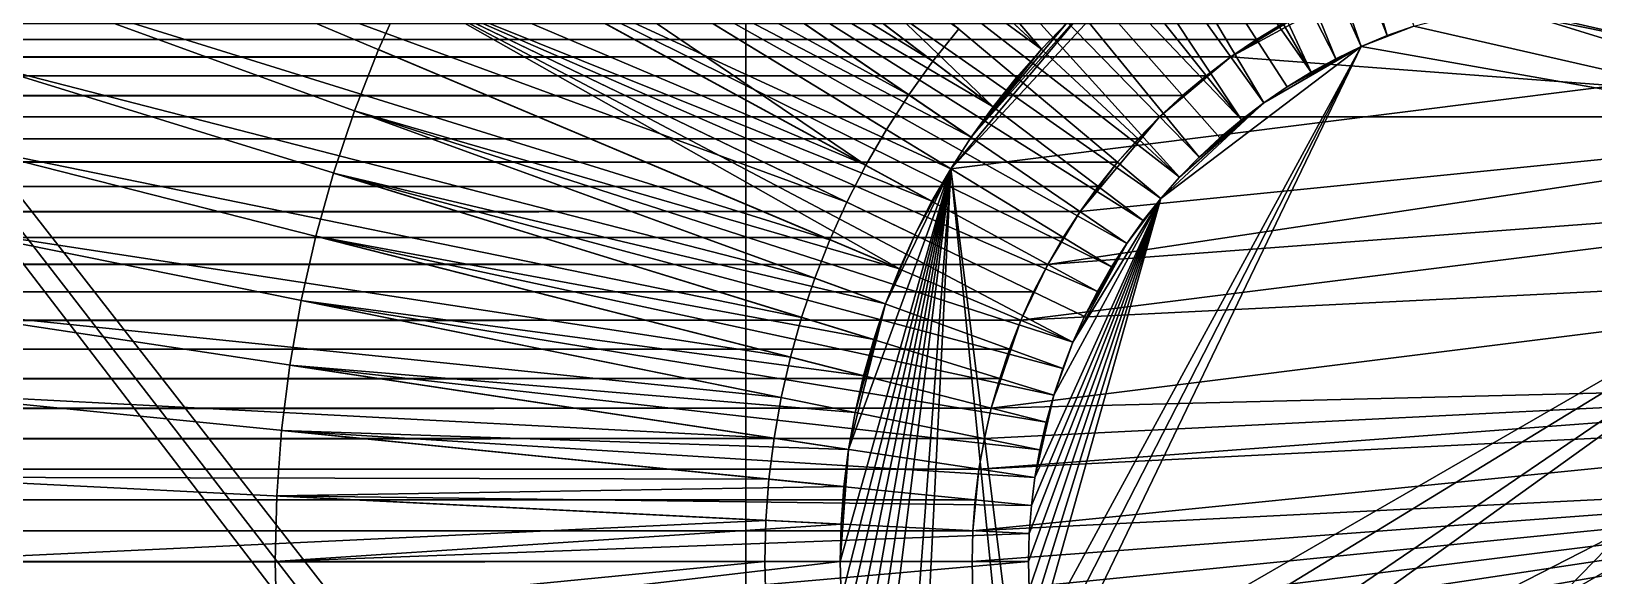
# Model space of a CAD drawing. Header units: millimetres. Extents: x 0 to 520, y -2 to 382.
# Drawn here: x 330.853 to 335, y 36.963 to 38.408 of the extents above; entities that cross this region are included whole.
import ezdxf

# ---------------------------------------------------------------- set-up
doc = ezdxf.new("R2010")
doc.units = ezdxf.units.MM

msp = doc.modelspace()

# ---------------------------------------------------------------- linework, layer by layer
at = {"layer": 'BRASS', "color": 52}
for points in [[(509.2, 369.2, 103), (10.8, 369.2, 103), (10.8, 10.8, 103)], [(509.2, 369.2, 103), (10.8, 10.8, 103), (509.2, 10.8, 103)], [(334.7135, 38.6249, 92), (336.1521, 38.1812, 92), (334.3972, 38.5359, 92)], [(334.7948, 38.6372, 92), (336.1521, 38.1812, 92), (334.7135, 38.6249, 92)], [(335.0411, 38.6495, 92), (336.1521, 38.1812, 92), (334.7948, 38.6372, 92)], [(334.2473, 38.4683, 92), (334.3972, 38.5359, 92), (334.0368, 38.3397, 92)], [(334.3972, 38.5359, 92), (336.1521, 38.1812, 92), (334.0368, 38.3397, 92)], [(334.175, 38.4289, 92), (334.2473, 38.4683, 92), (334.0368, 38.3397, 92)], [(185.825, 38.4289, 86), (334.175, 38.4289, 86), (185.8952, 38.386, 86)], [(185.8952, 38.386, 86), (334.175, 38.4289, 86), (334.1048, 38.386, 86)], [(334.1048, 38.386, 92), (334.175, 38.4289, 92), (334.0368, 38.3397, 92)], [(334.175, 38.4289, 86), (334.175, 38.4289, 92), (334.1048, 38.386, 86)], [(334.175, 38.4289, 92), (334.1048, 38.386, 92), (334.1048, 38.386, 86)], [(185.8952, 38.386, 86), (334.1048, 38.386, 86), (185.9632, 38.3397, 86)], [(185.9632, 38.3397, 86), (334.1048, 38.386, 86), (334.0368, 38.3397, 86)], [(334.1048, 38.386, 92), (334.0368, 38.3397, 92), (334.1048, 38.386, 86)], [(334.1048, 38.386, 86), (334.0368, 38.3397, 92), (334.0368, 38.3397, 86)], [(185.9632, 38.3397, 86), (334.0368, 38.3397, 86), (186.0288, 38.29, 86)], [(186.0288, 38.29, 86), (334.0368, 38.3397, 86), (333.9712, 38.29, 86)], [(333.9712, 38.29, 92), (334.0368, 38.3397, 92), (333.8479, 38.1812, 92)], [(334.0368, 38.3397, 92), (336.1521, 38.1812, 92), (333.8479, 38.1812, 92)], [(334.0368, 38.3397, 86), (334.0368, 38.3397, 92), (333.9712, 38.29, 86)], [(334.0368, 38.3397, 92), (333.9712, 38.29, 92), (333.9712, 38.29, 86)], [(186.0288, 38.29, 86), (333.9712, 38.29, 86), (186.0918, 38.2371, 86)], [(186.0918, 38.2371, 86), (333.9712, 38.29, 86), (333.9082, 38.2371, 86)], [(333.9082, 38.2371, 92), (333.9712, 38.29, 92), (333.8479, 38.1812, 92)], [(333.9712, 38.29, 86), (333.9712, 38.29, 92), (333.9082, 38.2371, 86)], [(333.9712, 38.29, 92), (333.9082, 38.2371, 92), (333.9082, 38.2371, 86)], [(186.0918, 38.2371, 86), (333.9082, 38.2371, 86), (186.1521, 38.1812, 86)], [(186.1521, 38.1812, 86), (333.9082, 38.2371, 86), (333.8479, 38.1812, 86)], [(333.9082, 38.2371, 86), (333.9082, 38.2371, 92), (333.8479, 38.1812, 86)], [(333.9082, 38.2371, 92), (333.8479, 38.1812, 92), (333.8479, 38.1812, 86)], [(186.1521, 38.1812, 86), (333.8479, 38.1812, 86), (186.2095, 38.1223, 86)], [(186.2095, 38.1223, 86), (333.8479, 38.1812, 86), (333.7905, 38.1223, 86)], [(333.6367, 37.9295, 92), (336.1521, 38.1812, 92), (333.5509, 37.7891, 92)], [(333.5509, 37.7891, 92), (336.1521, 38.1812, 92), (336.3153, 37.9963, 92)], [(333.736, 38.0606, 92), (333.8479, 38.1812, 92), (333.6367, 37.9295, 92)], [(333.8479, 38.1812, 92), (336.1521, 38.1812, 92), (333.6367, 37.9295, 92)], [(333.7905, 38.1223, 92), (333.8479, 38.1812, 92), (333.736, 38.0606, 92)], [(333.8479, 38.1812, 92), (333.7905, 38.1223, 92), (333.8479, 38.1812, 86)], [(333.8479, 38.1812, 86), (333.7905, 38.1223, 92), (333.7905, 38.1223, 86)], [(186.2095, 38.1223, 86), (333.736, 38.0606, 86), (186.264, 38.0606, 86)], [(186.2095, 38.1223, 86), (333.7905, 38.1223, 86), (333.736, 38.0606, 86)], [(333.7905, 38.1223, 92), (333.736, 38.0606, 92), (333.7905, 38.1223, 86)], [(333.7905, 38.1223, 86), (333.736, 38.0606, 92), (333.736, 38.0606, 86)], [(186.264, 38.0606, 86), (333.736, 38.0606, 86), (186.3153, 37.9963, 86)], [(186.3153, 37.9963, 86), (333.736, 38.0606, 86), (333.6847, 37.9963, 86)], [(333.6847, 37.9963, 92), (333.736, 38.0606, 92), (333.6367, 37.9295, 92)], [(333.736, 38.0606, 92), (333.6847, 37.9963, 92), (333.736, 38.0606, 86)], [(333.736, 38.0606, 86), (333.6847, 37.9963, 92), (333.6847, 37.9963, 86)], [(186.3153, 37.9963, 86), (333.6847, 37.9963, 86), (186.3633, 37.9295, 86)], [(186.3633, 37.9295, 86), (333.6847, 37.9963, 86), (333.6367, 37.9295, 86)], [(333.4796, 37.6409, 92), (336.3153, 37.9963, 92), (336.4491, 37.7891, 92)], [(333.5509, 37.7891, 92), (336.3153, 37.9963, 92), (333.4796, 37.6409, 92)], [(333.6847, 37.9963, 92), (333.6367, 37.9295, 92), (333.6847, 37.9963, 86)], [(333.6847, 37.9963, 86), (333.6367, 37.9295, 92), (333.6367, 37.9295, 86)], [(186.3633, 37.9295, 86), (333.6367, 37.9295, 86), (186.4079, 37.8604, 86)], [(186.4079, 37.8604, 86), (333.6367, 37.9295, 86), (333.5921, 37.8604, 86)], [(333.5921, 37.8604, 92), (333.6367, 37.9295, 92), (333.5509, 37.7891, 92)], [(333.6367, 37.9295, 92), (333.5921, 37.8604, 92), (333.6367, 37.9295, 86)], [(333.6367, 37.9295, 86), (333.5921, 37.8604, 92), (333.5921, 37.8604, 86)], [(186.4079, 37.8604, 86), (333.5509, 37.7891, 86), (186.4491, 37.7891, 86)], [(186.4079, 37.8604, 86), (333.5921, 37.8604, 86), (333.5509, 37.7891, 86)], [(333.5921, 37.8604, 92), (333.5509, 37.7891, 92), (333.5921, 37.8604, 86)], [(333.5921, 37.8604, 86), (333.5509, 37.7891, 92), (333.5509, 37.7891, 86)], [(186.4491, 37.7891, 86), (333.5134, 37.7159, 86), (186.4866, 37.7159, 86)], [(186.4491, 37.7891, 86), (333.5509, 37.7891, 86), (333.5134, 37.7159, 86)], [(333.4796, 37.6409, 92), (336.4491, 37.7891, 92), (333.401, 37.4071, 92)], [(333.401, 37.4071, 92), (336.4491, 37.7891, 92), (336.5767, 37.4863, 92)], [(333.5134, 37.7159, 92), (333.5509, 37.7891, 92), (333.4796, 37.6409, 92)], [(333.5509, 37.7891, 92), (333.5134, 37.7159, 92), (333.5509, 37.7891, 86)], [(333.5509, 37.7891, 86), (333.5134, 37.7159, 92), (333.5134, 37.7159, 86)], [(186.4866, 37.7159, 86), (333.4796, 37.6409, 86), (186.5204, 37.6409, 86)], [(186.4866, 37.7159, 86), (333.5134, 37.7159, 86), (333.4796, 37.6409, 86)], [(333.5134, 37.7159, 92), (333.4796, 37.6409, 92), (333.5134, 37.7159, 86)], [(333.5134, 37.7159, 86), (333.4796, 37.6409, 92), (333.4796, 37.6409, 86)], [(186.5204, 37.6409, 86), (333.4796, 37.6409, 86), (186.5505, 37.5643, 86)], [(186.5505, 37.5643, 86), (333.4796, 37.6409, 86), (333.4495, 37.5643, 86)], [(333.4233, 37.4863, 92), (333.4796, 37.6409, 92), (333.401, 37.4071, 92)], [(333.4495, 37.5643, 92), (333.4796, 37.6409, 92), (333.4233, 37.4863, 92)], [(333.4796, 37.6409, 92), (333.4495, 37.5643, 92), (333.4796, 37.6409, 86)], [(333.4796, 37.6409, 86), (333.4495, 37.5643, 92), (333.4495, 37.5643, 86)], [(186.5505, 37.5643, 86), (333.4495, 37.5643, 86), (186.5767, 37.4863, 86)], [(186.5767, 37.4863, 86), (333.4495, 37.5643, 86), (333.4233, 37.4863, 86)], [(333.4495, 37.5643, 86), (333.4495, 37.5643, 92), (333.4233, 37.4863, 86)], [(333.4495, 37.5643, 92), (333.4233, 37.4863, 92), (333.4233, 37.4863, 86)], [(186.5767, 37.4863, 86), (333.4233, 37.4863, 86), (186.599, 37.4071, 86)], [(186.599, 37.4071, 86), (333.4233, 37.4863, 86), (333.401, 37.4071, 86)], [(333.3684, 37.2459, 92), (336.5767, 37.4863, 92), (336.599, 37.4071, 92)], [(333.3827, 37.3269, 92), (336.5767, 37.4863, 92), (333.3684, 37.2459, 92)], [(333.401, 37.4071, 92), (336.5767, 37.4863, 92), (333.3827, 37.3269, 92)], [(333.4233, 37.4863, 86), (333.4233, 37.4863, 92), (333.401, 37.4071, 86)], [(333.4233, 37.4863, 92), (333.401, 37.4071, 92), (333.401, 37.4071, 86)], [(186.599, 37.4071, 86), (333.401, 37.4071, 86), (186.6173, 37.3269, 86)], [(186.6173, 37.3269, 86), (333.401, 37.4071, 86), (333.3827, 37.3269, 86)], [(333.3684, 37.2459, 92), (336.599, 37.4071, 92), (333.3521, 37.0822, 92)], [(333.3521, 37.0822, 92), (336.599, 37.4071, 92), (336.6316, 37.2459, 92)], [(333.401, 37.4071, 86), (333.3827, 37.3269, 92), (333.3827, 37.3269, 86)], [(333.401, 37.4071, 92), (333.3827, 37.3269, 92), (333.401, 37.4071, 86)], [(186.6173, 37.3269, 86), (333.3827, 37.3269, 86), (186.6316, 37.2459, 86)], [(186.6316, 37.2459, 86), (333.3827, 37.3269, 86), (333.3684, 37.2459, 86)], [(333.3827, 37.3269, 86), (333.3827, 37.3269, 92), (333.3684, 37.2459, 86)], [(333.3827, 37.3269, 92), (333.3684, 37.2459, 92), (333.3684, 37.2459, 86)], [(186.6316, 37.2459, 86), (333.3684, 37.2459, 86), (186.6418, 37.1643, 86)], [(186.6418, 37.1643, 86), (333.3684, 37.2459, 86), (333.3582, 37.1643, 86)], [(333.3521, 37.0822, 92), (336.6316, 37.2459, 92), (333.35, 37, 92)], [(333.35, 37, 92), (336.6316, 37.2459, 92), (333.3521, 36.9178, 92)], [(333.3582, 37.1643, 92), (333.3684, 37.2459, 92), (333.3521, 37.0822, 92)], [(333.3521, 36.9178, 92), (336.6316, 37.2459, 92), (333.3582, 36.8357, 92)], [(333.3684, 37.2459, 86), (333.3684, 37.2459, 92), (333.3582, 37.1643, 86)], [(333.3684, 37.2459, 92), (333.3582, 37.1643, 92), (333.3582, 37.1643, 86)], [(333.3582, 36.8357, 92), (336.6316, 37.2459, 92), (333.3684, 36.7541, 92)], [(333.3684, 36.7541, 92), (336.6316, 37.2459, 92), (333.3827, 36.6731, 92)], [(333.3827, 36.6731, 92), (336.6316, 37.2459, 92), (336.6316, 36.7541, 92)], [(186.6418, 37.1643, 86), (333.3582, 37.1643, 86), (186.6479, 37.0822, 86)], [(186.6479, 37.0822, 86), (333.3582, 37.1643, 86), (333.3521, 37.0822, 86)], [(333.3582, 37.1643, 92), (333.3521, 37.0822, 92), (333.3582, 37.1643, 86)], [(333.3582, 37.1643, 86), (333.3521, 37.0822, 92), (333.3521, 37.0822, 86)], [(186.6479, 37.0822, 86), (333.3521, 37.0822, 86), (186.65, 37, 86)], [(186.65, 37, 86), (333.3521, 37.0822, 86), (333.35, 37, 86)], [(333.3521, 37.0822, 92), (333.35, 37, 92), (333.3521, 37.0822, 86)], [(333.3521, 37.0822, 86), (333.35, 37, 92), (333.35, 37, 86)], [(186.65, 37, 86), (333.35, 37, 86), (186.6479, 36.9178, 86)], [(186.6479, 36.9178, 86), (333.35, 37, 86), (333.3521, 36.9178, 86)], [(333.35, 37, 92), (333.3521, 36.9178, 92), (333.35, 37, 86)], [(333.35, 37, 86), (333.3521, 36.9178, 92), (333.3521, 36.9178, 86)]]:
    msp.add_3dface(points, dxfattribs=at)
at = {"layer": 'STEEL', "color": 8}
for points in [[(323, 23, 83), (323, 48, 83), (332.75, 35.5, 83)], [(323, 48, 83), (332.75, 38.5, 83), (332.75, 35.5, 83)], [(323, 48, 86), (332.7528, 35.3878, 86), (332.75, 35.5, 86)], [(323, 48, 86), (332.7612, 35.276, 86), (332.7528, 35.3878, 86)], [(323, 48, 86), (323, 20, 86), (332.7612, 35.276, 86)], [(332.75, 38.5, 86), (323, 48, 86), (332.75, 35.5, 86)], [(333.7213, 40.2581, 78.5), (333.8853, 40.3177, 78.5), (334.452, 38.3963, 78.5)], [(334.452, 38.3963, 78.5), (333.8853, 40.3177, 78.5), (334.5223, 38.4219, 78.5)], [(333.5605, 40.1903, 78.5), (333.7213, 40.2581, 78.5), (334.3831, 38.3673, 78.5)], [(334.3831, 38.3673, 78.5), (333.7213, 40.2581, 78.5), (334.452, 38.3963, 78.5)], [(333.4033, 40.1146, 78.5), (333.5605, 40.1903, 78.5), (334.3157, 38.3348, 78.5)], [(334.3157, 38.3348, 78.5), (333.5605, 40.1903, 78.5), (334.3831, 38.3673, 78.5)], [(333.25, 40.0311, 78.5), (333.4033, 40.1146, 78.5), (334.25, 38.299, 78.5)], [(334.25, 38.299, 78.5), (333.4033, 40.1146, 78.5), (334.3157, 38.3348, 78.5)], [(333.1011, 39.9401, 78.5), (333.25, 40.0311, 78.5), (334.25, 38.299, 78.5)], [(332.9569, 39.8418, 78.5), (333.1011, 39.9401, 78.5), (334.1244, 38.2179, 78.5)], [(334.1862, 38.26, 78.5), (333.1011, 39.9401, 78.5), (334.25, 38.299, 78.5)], [(334.1244, 38.2179, 78.5), (333.1011, 39.9401, 78.5), (334.1862, 38.26, 78.5)], [(332.8178, 39.7364, 78.5), (332.9569, 39.8418, 78.5), (334.0648, 38.1727, 78.5)], [(334.0648, 38.1727, 78.5), (332.9569, 39.8418, 78.5), (334.1244, 38.2179, 78.5)], [(332.6841, 39.6242, 78.5), (332.8178, 39.7364, 78.5), (334.0648, 38.1727, 78.5)], [(333.2463, 38.3284, 83), (331.4129, 39.7171, 83), (331.2819, 39.5349, 83)], [(331.4129, 39.7171, 82), (333.2463, 38.3284, 82), (331.2819, 39.5349, 82)], [(333.3147, 38.4141, 83), (331.4129, 39.7171, 83), (333.2463, 38.3284, 83)], [(331.4129, 39.7171, 82), (333.3147, 38.4141, 82), (333.2463, 38.3284, 82)], [(332.5562, 39.5055, 78.5), (332.6841, 39.6242, 78.5), (333.9526, 38.0738, 78.5)], [(334.0075, 38.1247, 78.5), (332.6841, 39.6242, 78.5), (334.0648, 38.1727, 78.5)], [(333.9526, 38.0738, 78.5), (332.6841, 39.6242, 78.5), (334.0075, 38.1247, 78.5)], [(333.1823, 38.2393, 83), (331.2819, 39.5349, 83), (331.1602, 39.3465, 83)], [(331.2819, 39.5349, 82), (333.1823, 38.2393, 82), (331.1602, 39.3465, 82)], [(333.2463, 38.3284, 83), (331.2819, 39.5349, 83), (333.1823, 38.2393, 83)], [(331.2819, 39.5349, 82), (333.2463, 38.3284, 82), (333.1823, 38.2393, 82)], [(332.5562, 39.5055, 82), (332.4343, 39.3806, 82), (333.5339, 38.3603, 82)], [(332.4343, 39.3806, 78.5), (332.5562, 39.5055, 78.5), (333.9004, 38.0203, 78.5)], [(332.5562, 39.5055, 82), (333.5339, 38.3603, 82), (333.6035, 38.4317, 82)], [(333.9004, 38.0203, 78.5), (332.5562, 39.5055, 78.5), (333.9526, 38.0738, 78.5)], [(333.5339, 38.3603, 82), (332.4343, 39.3806, 82), (332.3188, 39.2498, 82)], [(332.4343, 39.3806, 78.5), (333.9004, 38.0203, 78.5), (332.3188, 39.2498, 78.5)], [(333.0679, 38.0522, 83), (331.1602, 39.3465, 83), (331.048, 39.1521, 83)], [(331.1602, 39.3465, 82), (333.0679, 38.0522, 82), (331.048, 39.1521, 82)], [(333.1228, 38.1472, 83), (331.1602, 39.3465, 83), (333.0679, 38.0522, 83)], [(333.1823, 38.2393, 83), (331.1602, 39.3465, 83), (333.1228, 38.1472, 83)], [(331.1602, 39.3465, 82), (333.1228, 38.1472, 82), (333.0679, 38.0522, 82)], [(331.1602, 39.3465, 82), (333.1823, 38.2393, 82), (333.1228, 38.1472, 82)], [(333.4057, 38.2076, 82), (332.3188, 39.2498, 82), (332.21, 39.1133, 82)], [(332.3188, 39.2498, 78.5), (333.8509, 37.9642, 78.5), (332.21, 39.1133, 78.5)], [(333.4679, 38.2856, 82), (332.3188, 39.2498, 82), (333.4057, 38.2076, 82)], [(333.5339, 38.3603, 82), (332.3188, 39.2498, 82), (333.4679, 38.2856, 82)], [(332.3188, 39.2498, 78.5), (333.9004, 38.0203, 78.5), (333.8509, 37.9642, 78.5)], [(333.0679, 38.0522, 83), (331.048, 39.1521, 83), (330.9456, 38.9525, 83)], [(331.048, 39.1521, 82), (333.0679, 38.0522, 82), (330.9456, 38.9525, 82)], [(333.4057, 38.2076, 82), (332.21, 39.1133, 82), (332.1082, 38.9716, 82)], [(332.21, 39.1133, 78.5), (333.8043, 37.9057, 78.5), (332.1082, 38.9716, 78.5)], [(332.21, 39.1133, 78.5), (333.8509, 37.9642, 78.5), (333.8043, 37.9057, 78.5)], [(333.0179, 37.9545, 83), (330.9456, 38.9525, 83), (330.8534, 38.748, 83)], [(330.9456, 38.9525, 82), (333.0179, 37.9545, 82), (330.8534, 38.748, 82)], [(333.0679, 38.0522, 83), (330.9456, 38.9525, 83), (333.0179, 37.9545, 83)], [(330.9456, 38.9525, 82), (333.0679, 38.0522, 82), (333.0179, 37.9545, 82)], [(333.3475, 38.1266, 82), (332.1082, 38.9716, 82), (332.0135, 38.825, 82)], [(332.1082, 38.9716, 78.5), (333.7606, 37.845, 78.5), (332.0135, 38.825, 78.5)], [(333.4057, 38.2076, 82), (332.1082, 38.9716, 82), (333.3475, 38.1266, 82)], [(332.1082, 38.9716, 78.5), (333.8043, 37.9057, 78.5), (333.7606, 37.845, 78.5)], [(333.2934, 38.0429, 82), (332.0135, 38.825, 82), (331.9262, 38.6739, 82)], [(332.0135, 38.825, 78.5), (333.7201, 37.7822, 78.5), (331.9262, 38.6739, 78.5)], [(333.3475, 38.1266, 82), (332.0135, 38.825, 82), (333.2934, 38.0429, 82)], [(332.0135, 38.825, 78.5), (333.7606, 37.845, 78.5), (333.7201, 37.7822, 78.5)], [(332.9728, 37.8546, 83), (330.8534, 38.748, 83), (330.7714, 38.5391, 83)], [(330.8534, 38.748, 82), (332.9728, 37.8546, 82), (330.7714, 38.5391, 82)], [(333.0179, 37.9545, 83), (330.8534, 38.748, 83), (332.9728, 37.8546, 83)], [(330.8534, 38.748, 82), (333.0179, 37.9545, 82), (332.9728, 37.8546, 82)], [(333.2436, 37.9565, 82), (331.9262, 38.6739, 82), (331.8466, 38.5186, 82)], [(331.9262, 38.6739, 78.5), (333.6827, 37.7174, 78.5), (331.8466, 38.5186, 78.5)], [(333.2934, 38.0429, 82), (331.9262, 38.6739, 82), (333.2436, 37.9565, 82)], [(331.9262, 38.6739, 78.5), (333.7201, 37.7822, 78.5), (333.6827, 37.7174, 78.5)], [(333.8325, 38.6239, 90), (333.6766, 38.4996, 90), (333.2934, 38.0429, 90)], [(336.3965, 38.4317, 90), (333.8325, 38.6239, 90), (333.2934, 38.0429, 90)], [(332.9327, 37.7524, 83), (330.7714, 38.5391, 83), (330.6999, 38.3264, 83)], [(330.7714, 38.5391, 82), (332.9327, 37.7524, 82), (330.6999, 38.3264, 82)], [(332.9728, 37.8546, 83), (330.7714, 38.5391, 83), (332.9327, 37.7524, 83)], [(330.7714, 38.5391, 82), (332.9728, 37.8546, 82), (332.9327, 37.7524, 82)], [(333.157, 37.7769, 82), (331.8466, 38.5186, 82), (331.7748, 38.3595, 82)], [(331.7748, 38.3595, 82), (331.8466, 38.5186, 82), (331.8466, 38.5186, 78.5)], [(331.7748, 38.3595, 82), (331.8466, 38.5186, 78.5), (331.7748, 38.3595, 78.5)], [(331.8466, 38.5186, 78.5), (333.6178, 37.5827, 78.5), (331.7748, 38.3595, 78.5)], [(333.1981, 37.8678, 82), (331.8466, 38.5186, 82), (333.157, 37.7769, 82)], [(333.2436, 37.9565, 82), (331.8466, 38.5186, 82), (333.1981, 37.8678, 82)], [(331.8466, 38.5186, 78.5), (333.6485, 37.6508, 78.5), (333.6178, 37.5827, 78.5)], [(331.8466, 38.5186, 78.5), (333.6827, 37.7174, 78.5), (333.6485, 37.6508, 78.5)], [(332.75, 35.5, 86), (332.75, 35.5, 83), (332.75, 38.5, 83)], [(332.75, 35.5, 86), (332.75, 38.5, 83), (332.75, 38.5, 86)], [(333.6766, 38.4996, 90), (333.3475, 38.1266, 90), (333.2934, 38.0429, 90)], [(333.6766, 38.4996, 90), (333.6035, 38.4317, 90), (333.3475, 38.1266, 90)], [(335.0374, 38.4995, 80.4), (335.8756, 38.2179, 80.4), (334.7395, 38.4772, 80.4)], [(334.7395, 38.4772, 80.4), (336.0474, 38.0738, 80.4), (334.5223, 38.4219, 80.4)], [(335.8756, 38.2179, 80.4), (336.0474, 38.0738, 80.4), (334.7395, 38.4772, 80.4)], [(333.3147, 38.4141, 83), (333.2463, 38.3284, 83), (333.3147, 38.4141, 82)], [(333.3147, 38.4141, 82), (333.2463, 38.3284, 83), (333.2463, 38.3284, 82)], [(336.3965, 38.4317, 90), (333.2934, 38.0429, 90), (333.6035, 35.5683, 90)], [(333.6035, 38.4317, 90), (333.5339, 38.3603, 90), (333.3475, 38.1266, 90)], [(333.5339, 38.3603, 90), (333.6035, 38.4317, 90), (333.6035, 38.4317, 82)], [(333.5339, 38.3603, 90), (333.6035, 38.4317, 82), (333.5339, 38.3603, 82)], [(336.3965, 38.4317, 90), (333.6035, 35.5683, 90), (336.3234, 35.5004, 90)], [(334.452, 38.3963, 80.4), (334.5223, 38.4219, 80.4), (334.3831, 38.3673, 80.4)], [(334.5223, 38.4219, 80.4), (336.0474, 38.0738, 80.4), (334.3831, 38.3673, 80.4)], [(334.5223, 38.4219, 80.4), (334.452, 38.3963, 80.4), (334.5223, 38.4219, 78.5)], [(334.5223, 38.4219, 78.5), (334.452, 38.3963, 80.4), (334.452, 38.3963, 78.5)], [(333.157, 37.7769, 82), (331.7748, 38.3595, 82), (331.7111, 38.1971, 82)], [(331.7111, 38.1971, 82), (331.7748, 38.3595, 82), (331.7748, 38.3595, 78.5)], [(331.7111, 38.1971, 82), (331.7748, 38.3595, 78.5), (331.7111, 38.1971, 78.5)], [(331.7748, 38.3595, 78.5), (333.6178, 37.5827, 78.5), (331.7111, 38.1971, 78.5)], [(333.5339, 38.3603, 90), (333.4057, 38.2076, 90), (333.3475, 38.1266, 90)], [(333.5339, 38.3603, 90), (333.4679, 38.2856, 90), (333.4057, 38.2076, 90)], [(333.5339, 38.3603, 90), (333.5339, 38.3603, 82), (333.4679, 38.2856, 82)], [(333.4679, 38.2856, 90), (333.5339, 38.3603, 90), (333.4679, 38.2856, 82)], [(333.8509, 37.9642, 80.4), (334.3831, 38.3673, 80.4), (333.5168, 36.7764, 80.4)], [(333.5168, 36.7764, 80.4), (334.3831, 38.3673, 80.4), (333.5297, 36.7028, 80.4)], [(333.5297, 36.7028, 80.4), (334.3831, 38.3673, 80.4), (333.5464, 36.6299, 80.4)], [(334.3831, 38.3673, 80.4), (336.0474, 38.0738, 80.4), (333.5464, 36.6299, 80.4)], [(334.1244, 38.2179, 80.4), (334.3831, 38.3673, 80.4), (333.8509, 37.9642, 80.4)], [(334.1862, 38.26, 80.4), (334.3831, 38.3673, 80.4), (334.1244, 38.2179, 80.4)], [(334.25, 38.299, 80.4), (334.3831, 38.3673, 80.4), (334.1862, 38.26, 80.4)], [(334.3157, 38.3348, 80.4), (334.3831, 38.3673, 80.4), (334.25, 38.299, 80.4)], [(334.3831, 38.3673, 78.5), (334.3831, 38.3673, 80.4), (334.3157, 38.3348, 78.5)], [(334.3831, 38.3673, 80.4), (334.3157, 38.3348, 80.4), (334.3157, 38.3348, 78.5)], [(334.452, 38.3963, 80.4), (334.3831, 38.3673, 80.4), (334.452, 38.3963, 78.5)], [(334.452, 38.3963, 78.5), (334.3831, 38.3673, 80.4), (334.3831, 38.3673, 78.5)], [(332.8977, 37.6485, 83), (330.6999, 38.3264, 83), (330.6392, 38.1104, 83)], [(330.6999, 38.3264, 82), (332.8977, 37.6485, 82), (330.6392, 38.1104, 82)], [(332.9327, 37.7524, 83), (330.6999, 38.3264, 83), (332.8977, 37.6485, 83)], [(330.6999, 38.3264, 82), (332.9327, 37.7524, 82), (332.8977, 37.6485, 82)], [(333.2463, 38.3284, 83), (333.1823, 38.2393, 83), (333.2463, 38.3284, 82)], [(333.2463, 38.3284, 82), (333.1823, 38.2393, 83), (333.1823, 38.2393, 82)], [(334.3157, 38.3348, 80.4), (334.25, 38.299, 80.4), (334.3157, 38.3348, 78.5)], [(334.3157, 38.3348, 78.5), (334.25, 38.299, 80.4), (334.25, 38.299, 78.5)], [(333.4057, 38.2076, 90), (333.4679, 38.2856, 90), (333.4679, 38.2856, 82)], [(333.4057, 38.2076, 90), (333.4679, 38.2856, 82), (333.4057, 38.2076, 82)], [(334.25, 38.299, 80.4), (334.1862, 38.26, 80.4), (334.25, 38.299, 78.5)], [(334.25, 38.299, 78.5), (334.1862, 38.26, 80.4), (334.1862, 38.26, 78.5)], [(333.1823, 38.2393, 83), (333.1228, 38.1472, 83), (333.1823, 38.2393, 82)], [(333.1823, 38.2393, 82), (333.1228, 38.1472, 83), (333.1228, 38.1472, 82)], [(334.1862, 38.26, 78.5), (334.1862, 38.26, 80.4), (334.1244, 38.2179, 78.5)], [(334.1862, 38.26, 80.4), (334.1244, 38.2179, 80.4), (334.1244, 38.2179, 78.5)], [(333.1206, 37.684, 82), (331.7111, 38.1971, 82), (331.6555, 38.0316, 82)], [(331.6555, 38.0316, 82), (331.7111, 38.1971, 82), (331.7111, 38.1971, 78.5)], [(331.6555, 38.0316, 82), (331.7111, 38.1971, 78.5), (331.6555, 38.0316, 78.5)], [(331.7111, 38.1971, 78.5), (333.5905, 37.513, 78.5), (331.6555, 38.0316, 78.5)], [(333.157, 37.7769, 82), (331.7111, 38.1971, 82), (333.1206, 37.684, 82)], [(331.7111, 38.1971, 78.5), (333.6178, 37.5827, 78.5), (333.5905, 37.513, 78.5)], [(333.3475, 38.1266, 90), (333.4057, 38.2076, 90), (333.4057, 38.2076, 82)], [(333.3475, 38.1266, 90), (333.4057, 38.2076, 82), (333.3475, 38.1266, 82)], [(333.9004, 38.0203, 80.4), (334.1244, 38.2179, 80.4), (333.8509, 37.9642, 80.4)], [(333.9526, 38.0738, 80.4), (334.1244, 38.2179, 80.4), (333.9004, 38.0203, 80.4)], [(334.0075, 38.1247, 80.4), (334.1244, 38.2179, 80.4), (333.9526, 38.0738, 80.4)], [(334.0648, 38.1727, 80.4), (334.1244, 38.2179, 80.4), (334.0075, 38.1247, 80.4)], [(334.1244, 38.2179, 80.4), (334.0648, 38.1727, 80.4), (334.1244, 38.2179, 78.5)], [(334.1244, 38.2179, 78.5), (334.0648, 38.1727, 80.4), (334.0648, 38.1727, 78.5)], [(334.0648, 38.1727, 78.5), (334.0648, 38.1727, 80.4), (334.0075, 38.1247, 78.5)], [(334.0648, 38.1727, 80.4), (334.0075, 38.1247, 80.4), (334.0075, 38.1247, 78.5)], [(333.1228, 38.1472, 83), (333.0679, 38.0522, 83), (333.1228, 38.1472, 82)], [(333.1228, 38.1472, 82), (333.0679, 38.0522, 83), (333.0679, 38.0522, 82)], [(333.2934, 38.0429, 90), (333.3475, 38.1266, 90), (333.3475, 38.1266, 82)], [(333.2934, 38.0429, 90), (333.3475, 38.1266, 82), (333.2934, 38.0429, 82)], [(334.0075, 38.1247, 78.5), (334.0075, 38.1247, 80.4), (333.9526, 38.0738, 78.5)], [(334.0075, 38.1247, 80.4), (333.9526, 38.0738, 80.4), (333.9526, 38.0738, 78.5)], [(332.868, 37.5429, 83), (330.6392, 38.1104, 83), (330.5892, 37.8917, 83)], [(330.6392, 38.1104, 82), (332.868, 37.5429, 82), (330.5892, 37.8917, 82)], [(332.8977, 37.6485, 83), (330.6392, 38.1104, 83), (332.868, 37.5429, 83)], [(330.6392, 38.1104, 82), (332.8977, 37.6485, 82), (332.868, 37.5429, 82)], [(333.5464, 36.6299, 80.4), (336.0474, 38.0738, 80.4), (333.5666, 36.5579, 80.4)], [(333.5666, 36.5579, 80.4), (336.0474, 38.0738, 80.4), (333.6178, 36.4173, 80.4)], [(333.6178, 36.4173, 80.4), (336.0474, 38.0738, 80.4), (333.6485, 36.3492, 80.4)], [(333.6485, 36.3492, 80.4), (336.0474, 38.0738, 80.4), (336.3173, 37.7174, 80.4)], [(333.9526, 38.0738, 80.4), (333.9004, 38.0203, 80.4), (333.9526, 38.0738, 78.5)], [(333.9526, 38.0738, 78.5), (333.9004, 38.0203, 80.4), (333.9004, 38.0203, 78.5)], [(333.0889, 37.5895, 82), (331.6555, 38.0316, 82), (331.6082, 37.8637, 82)], [(331.6082, 37.8637, 82), (331.6555, 38.0316, 78.5), (331.6082, 37.8637, 78.5)], [(331.6082, 37.8637, 82), (331.6555, 38.0316, 82), (331.6555, 38.0316, 78.5)], [(331.6555, 38.0316, 78.5), (333.5666, 37.4421, 78.5), (331.6082, 37.8637, 78.5)], [(333.1206, 37.684, 82), (331.6555, 38.0316, 82), (333.0889, 37.5895, 82)], [(331.6555, 38.0316, 78.5), (333.5905, 37.513, 78.5), (333.5666, 37.4421, 78.5)], [(333.2934, 38.0429, 90), (333, 37, 90), (333.0025, 36.9003, 90)], [(333.2934, 38.0429, 90), (333.0223, 37.2981, 90), (333, 37, 90)], [(333.2934, 38.0429, 90), (333.0025, 36.9003, 90), (333.0099, 36.8009, 90)], [(333.2934, 38.0429, 90), (333.0099, 36.8009, 90), (333.0223, 36.7019, 90)], [(333.0679, 38.0522, 82), (333.0679, 38.0522, 83), (333.0179, 37.9545, 82)], [(333.0679, 38.0522, 83), (333.0179, 37.9545, 83), (333.0179, 37.9545, 82)], [(333.2934, 38.0429, 90), (333.1206, 37.684, 90), (333.0223, 37.2981, 90)], [(333.2934, 38.0429, 90), (333.0223, 36.7019, 90), (333.0397, 36.6037, 90)], [(333.2934, 38.0429, 90), (333.0397, 36.6037, 90), (333.0618, 36.5065, 90)], [(333.2934, 38.0429, 90), (333.0618, 36.5065, 90), (333.0889, 36.4105, 90)], [(333.2934, 38.0429, 90), (333.0889, 36.4105, 90), (333.157, 36.2231, 90)], [(333.2934, 38.0429, 90), (333.1981, 37.8678, 90), (333.1206, 37.684, 90)], [(333.2934, 38.0429, 90), (333.157, 36.2231, 90), (333.1981, 36.1322, 90)], [(333.2934, 38.0429, 90), (333.2436, 37.9565, 90), (333.1981, 37.8678, 90)], [(333.2934, 38.0429, 90), (333.1981, 36.1322, 90), (333.5339, 35.6397, 90)], [(333.2436, 37.9565, 90), (333.2934, 38.0429, 90), (333.2934, 38.0429, 82)], [(333.2436, 37.9565, 90), (333.2934, 38.0429, 82), (333.2436, 37.9565, 82)], [(333.2934, 38.0429, 90), (333.5339, 35.6397, 90), (333.6035, 35.5683, 90)], [(333.9004, 38.0203, 80.4), (333.8509, 37.9642, 80.4), (333.9004, 38.0203, 78.5)], [(333.9004, 38.0203, 78.5), (333.8509, 37.9642, 80.4), (333.8509, 37.9642, 78.5)], [(333.0179, 37.9545, 83), (332.9728, 37.8546, 83), (333.0179, 37.9545, 82)], [(333.0179, 37.9545, 82), (332.9728, 37.8546, 83), (332.9728, 37.8546, 82)], [(333.2436, 37.9565, 90), (333.2436, 37.9565, 82), (333.1981, 37.8678, 82)], [(333.1981, 37.8678, 90), (333.2436, 37.9565, 90), (333.1981, 37.8678, 82)], [(333.5019, 37.0748, 80.4), (333.8509, 37.9642, 80.4), (333.5, 37, 80.4)], [(333.5, 37, 80.4), (333.8509, 37.9642, 80.4), (333.5019, 36.9252, 80.4)], [(333.5075, 37.1494, 80.4), (333.8509, 37.9642, 80.4), (333.5019, 37.0748, 80.4)], [(333.5019, 36.9252, 80.4), (333.8509, 37.9642, 80.4), (333.5075, 36.8506, 80.4)], [(333.5168, 37.2236, 80.4), (333.8509, 37.9642, 80.4), (333.5075, 37.1494, 80.4)], [(333.5075, 36.8506, 80.4), (333.8509, 37.9642, 80.4), (333.5168, 36.7764, 80.4)], [(333.5666, 37.4421, 80.4), (333.8509, 37.9642, 80.4), (333.5168, 37.2236, 80.4)], [(333.6178, 37.5827, 80.4), (333.8509, 37.9642, 80.4), (333.5666, 37.4421, 80.4)], [(333.7606, 37.845, 80.4), (333.8509, 37.9642, 80.4), (333.6178, 37.5827, 80.4)], [(333.8043, 37.9057, 80.4), (333.8509, 37.9642, 80.4), (333.7606, 37.845, 80.4)], [(333.8509, 37.9642, 80.4), (333.8043, 37.9057, 80.4), (333.8509, 37.9642, 78.5)], [(333.8509, 37.9642, 78.5), (333.8043, 37.9057, 80.4), (333.8043, 37.9057, 78.5)], [(333.8043, 37.9057, 80.4), (333.7606, 37.845, 80.4), (333.8043, 37.9057, 78.5)], [(333.8043, 37.9057, 78.5), (333.7606, 37.845, 80.4), (333.7606, 37.845, 78.5)], [(332.8436, 37.4359, 83), (330.5892, 37.8917, 83), (330.5503, 37.6707, 83)], [(330.5892, 37.8917, 82), (332.8436, 37.4359, 82), (330.5503, 37.6707, 82)], [(332.868, 37.5429, 83), (330.5892, 37.8917, 83), (332.8436, 37.4359, 83)], [(330.5892, 37.8917, 82), (332.868, 37.5429, 82), (332.8436, 37.4359, 82)], [(333.0618, 37.4935, 82), (331.6082, 37.8637, 82), (331.5694, 37.6935, 82)], [(331.5694, 37.6935, 82), (331.6082, 37.8637, 78.5), (331.5694, 37.6935, 78.5)], [(331.5694, 37.6935, 82), (331.6082, 37.8637, 82), (331.6082, 37.8637, 78.5)], [(331.6082, 37.8637, 78.5), (333.5464, 37.3701, 78.5), (331.5694, 37.6935, 78.5)], [(333.0889, 37.5895, 82), (331.6082, 37.8637, 82), (333.0618, 37.4935, 82)], [(331.6082, 37.8637, 78.5), (333.5666, 37.4421, 78.5), (333.5464, 37.3701, 78.5)], [(333.1981, 37.8678, 90), (333.157, 37.7769, 90), (333.1206, 37.684, 90)], [(333.157, 37.7769, 90), (333.1981, 37.8678, 90), (333.1981, 37.8678, 82)], [(333.157, 37.7769, 90), (333.1981, 37.8678, 82), (333.157, 37.7769, 82)], [(332.9728, 37.8546, 83), (332.9327, 37.7524, 83), (332.9728, 37.8546, 82)], [(332.9728, 37.8546, 82), (332.9327, 37.7524, 83), (332.9327, 37.7524, 82)], [(333.6485, 37.6508, 80.4), (333.7606, 37.845, 80.4), (333.6178, 37.5827, 80.4)], [(333.6827, 37.7174, 80.4), (333.7606, 37.845, 80.4), (333.6485, 37.6508, 80.4)], [(333.7201, 37.7822, 80.4), (333.7606, 37.845, 80.4), (333.6827, 37.7174, 80.4)], [(333.7606, 37.845, 80.4), (333.7201, 37.7822, 80.4), (333.7606, 37.845, 78.5)], [(333.7606, 37.845, 78.5), (333.7201, 37.7822, 80.4), (333.7201, 37.7822, 78.5)], [(333.7201, 37.7822, 80.4), (333.6827, 37.7174, 80.4), (333.7201, 37.7822, 78.5)], [(333.7201, 37.7822, 78.5), (333.6827, 37.7174, 80.4), (333.6827, 37.7174, 78.5)], [(332.9327, 37.7524, 83), (332.8977, 37.6485, 83), (332.9327, 37.7524, 82)], [(332.9327, 37.7524, 82), (332.8977, 37.6485, 83), (332.8977, 37.6485, 82)], [(333.1206, 37.684, 90), (333.157, 37.7769, 90), (333.157, 37.7769, 82)], [(333.1206, 37.684, 90), (333.157, 37.7769, 82), (333.1206, 37.684, 82)], [(333.6827, 37.7174, 80.4), (333.6485, 37.6508, 80.4), (333.6827, 37.7174, 78.5)], [(333.6827, 37.7174, 78.5), (333.6485, 37.6508, 80.4), (333.6485, 37.6508, 78.5)], [(333.6485, 36.3492, 80.4), (336.3173, 37.7174, 80.4), (333.7201, 36.2178, 80.4)], [(333.7201, 36.2178, 80.4), (336.3173, 37.7174, 80.4), (333.7606, 36.155, 80.4)], [(333.7606, 36.155, 80.4), (336.3173, 37.7174, 80.4), (333.8043, 36.0943, 80.4)], [(333.8043, 36.0943, 80.4), (336.3173, 37.7174, 80.4), (333.8509, 36.0358, 80.4)], [(333.8509, 36.0358, 80.4), (336.3173, 37.7174, 80.4), (333.9004, 35.9797, 80.4)], [(333.9004, 35.9797, 80.4), (336.3173, 37.7174, 80.4), (336.4981, 36.9252, 80.4)], [(332.8246, 37.3279, 83), (330.5503, 37.6707, 83), (330.5224, 37.4481, 83)], [(330.5503, 37.6707, 82), (332.8246, 37.3279, 82), (330.5224, 37.4481, 82)], [(332.8436, 37.4359, 83), (330.5503, 37.6707, 83), (332.8246, 37.3279, 83)], [(330.5503, 37.6707, 82), (332.8436, 37.4359, 82), (332.8246, 37.3279, 82)], [(333.0397, 37.3963, 82), (331.5694, 37.6935, 82), (331.5391, 37.5216, 82)], [(331.5391, 37.5216, 82), (331.5694, 37.6935, 78.5), (331.5391, 37.5216, 78.5)], [(331.5391, 37.5216, 82), (331.5694, 37.6935, 82), (331.5694, 37.6935, 78.5)], [(331.5694, 37.6935, 78.5), (333.5297, 37.2972, 78.5), (331.5391, 37.5216, 78.5)], [(333.0618, 37.4935, 82), (331.5694, 37.6935, 82), (333.0397, 37.3963, 82)], [(331.5694, 37.6935, 78.5), (333.5464, 37.3701, 78.5), (333.5297, 37.2972, 78.5)], [(333.1206, 37.684, 90), (333.0397, 37.3963, 90), (333.0223, 37.2981, 90)], [(333.1206, 37.684, 90), (333.0889, 37.5895, 90), (333.0397, 37.3963, 90)], [(333.0889, 37.5895, 90), (333.1206, 37.684, 90), (333.1206, 37.684, 82)], [(333.0889, 37.5895, 90), (333.1206, 37.684, 82), (333.0889, 37.5895, 82)], [(332.8977, 37.6485, 82), (332.868, 37.5429, 83), (332.868, 37.5429, 82)], [(332.8977, 37.6485, 83), (332.868, 37.5429, 83), (332.8977, 37.6485, 82)], [(333.6485, 37.6508, 80.4), (333.6178, 37.5827, 80.4), (333.6485, 37.6508, 78.5)], [(333.6485, 37.6508, 78.5), (333.6178, 37.5827, 80.4), (333.6178, 37.5827, 78.5)], [(333.0889, 37.5895, 90), (333.0618, 37.4935, 90), (333.0397, 37.3963, 90)], [(333.0618, 37.4935, 90), (333.0889, 37.5895, 82), (333.0618, 37.4935, 82)], [(333.0618, 37.4935, 90), (333.0889, 37.5895, 90), (333.0889, 37.5895, 82)], [(333.5905, 37.513, 80.4), (333.6178, 37.5827, 80.4), (333.5666, 37.4421, 80.4)], [(333.6178, 37.5827, 80.4), (333.5905, 37.513, 80.4), (333.6178, 37.5827, 78.5)], [(333.6178, 37.5827, 78.5), (333.5905, 37.513, 80.4), (333.5905, 37.513, 78.5)], [(332.868, 37.5429, 82), (332.8436, 37.4359, 83), (332.8436, 37.4359, 82)], [(332.868, 37.5429, 83), (332.8436, 37.4359, 83), (332.868, 37.5429, 82)], [(333.0223, 37.2981, 82), (331.5391, 37.5216, 82), (331.5174, 37.3485, 82)], [(331.5391, 37.5216, 82), (331.5391, 37.5216, 78.5), (331.5174, 37.3485, 78.5)], [(331.5174, 37.3485, 82), (331.5391, 37.5216, 82), (331.5174, 37.3485, 78.5)], [(331.5391, 37.5216, 78.5), (333.5168, 37.2236, 78.5), (331.5174, 37.3485, 78.5)], [(333.0397, 37.3963, 82), (331.5391, 37.5216, 82), (333.0223, 37.2981, 82)], [(331.5391, 37.5216, 78.5), (333.5297, 37.2972, 78.5), (333.5168, 37.2236, 78.5)], [(333.0397, 37.3963, 90), (333.0618, 37.4935, 82), (333.0397, 37.3963, 82)], [(333.0397, 37.3963, 90), (333.0618, 37.4935, 90), (333.0618, 37.4935, 82)], [(333.5905, 37.513, 78.5), (333.5905, 37.513, 80.4), (333.5666, 37.4421, 78.5)], [(333.5905, 37.513, 80.4), (333.5666, 37.4421, 80.4), (333.5666, 37.4421, 78.5)], [(332.8109, 37.219, 83), (330.5224, 37.4481, 83), (330.5056, 37.2243, 83)], [(330.5224, 37.4481, 82), (332.8109, 37.219, 82), (330.5056, 37.2243, 82)], [(332.8246, 37.3279, 83), (330.5224, 37.4481, 83), (332.8109, 37.219, 83)], [(330.5224, 37.4481, 82), (332.8246, 37.3279, 82), (332.8109, 37.219, 82)], [(332.8436, 37.4359, 82), (332.8246, 37.3279, 83), (332.8246, 37.3279, 82)], [(332.8436, 37.4359, 83), (332.8246, 37.3279, 83), (332.8436, 37.4359, 82)], [(333.5297, 37.2972, 80.4), (333.5666, 37.4421, 80.4), (333.5168, 37.2236, 80.4)], [(333.5464, 37.3701, 80.4), (333.5666, 37.4421, 80.4), (333.5297, 37.2972, 80.4)], [(333.5666, 37.4421, 78.5), (333.5464, 37.3701, 80.4), (333.5464, 37.3701, 78.5)], [(333.5666, 37.4421, 80.4), (333.5464, 37.3701, 80.4), (333.5666, 37.4421, 78.5)], [(333.0223, 37.2981, 90), (333.0397, 37.3963, 82), (333.0223, 37.2981, 82)], [(333.0223, 37.2981, 90), (333.0397, 37.3963, 90), (333.0397, 37.3963, 82)], [(333.5464, 37.3701, 78.5), (333.5464, 37.3701, 80.4), (333.5297, 37.2972, 78.5)], [(333.5464, 37.3701, 80.4), (333.5297, 37.2972, 80.4), (333.5297, 37.2972, 78.5)], [(333.0099, 37.1991, 82), (331.5174, 37.3485, 82), (331.5044, 37.1745, 82)], [(331.5044, 37.1745, 82), (331.5174, 37.3485, 82), (331.5174, 37.3485, 78.5)], [(331.5044, 37.1745, 82), (331.5174, 37.3485, 78.5), (331.5044, 37.1745, 78.5)], [(331.5174, 37.3485, 78.5), (333.5075, 37.1494, 78.5), (331.5044, 37.1745, 78.5)], [(333.0223, 37.2981, 82), (331.5174, 37.3485, 82), (333.0099, 37.1991, 82)], [(331.5174, 37.3485, 78.5), (333.5168, 37.2236, 78.5), (333.5075, 37.1494, 78.5)], [(332.8246, 37.3279, 82), (332.8109, 37.219, 83), (332.8109, 37.219, 82)], [(332.8246, 37.3279, 83), (332.8109, 37.219, 83), (332.8246, 37.3279, 82)], [(333.0223, 37.2981, 90), (333.0025, 37.0997, 90), (333, 37, 90)], [(333.0223, 37.2981, 90), (333.0099, 37.1991, 90), (333.0025, 37.0997, 90)], [(333.0099, 37.1991, 90), (333.0223, 37.2981, 82), (333.0099, 37.1991, 82)], [(333.0099, 37.1991, 90), (333.0223, 37.2981, 90), (333.0223, 37.2981, 82)], [(333.5297, 37.2972, 78.5), (333.5168, 37.2236, 80.4), (333.5168, 37.2236, 78.5)], [(333.5297, 37.2972, 80.4), (333.5168, 37.2236, 80.4), (333.5297, 37.2972, 78.5)], [(332.8027, 37.1097, 83), (330.5056, 37.2243, 83), (330.5, 37, 83)], [(330.5056, 37.2243, 82), (332.8027, 37.1097, 82), (330.5, 37, 82)], [(332.8109, 37.219, 83), (330.5056, 37.2243, 83), (332.8027, 37.1097, 83)], [(330.5056, 37.2243, 82), (332.8109, 37.219, 82), (332.8027, 37.1097, 82)], [(333.0099, 37.1991, 82), (331.5044, 37.1745, 82), (333.0025, 37.0997, 82)], [(332.8109, 37.219, 82), (332.8109, 37.219, 83), (332.8027, 37.1097, 82)], [(332.8109, 37.219, 83), (332.8027, 37.1097, 83), (332.8027, 37.1097, 82)], [(333.0099, 37.1991, 90), (333.0099, 37.1991, 82), (333.0025, 37.0997, 82)], [(333.0025, 37.0997, 90), (333.0099, 37.1991, 90), (333.0025, 37.0997, 82)], [(333.5168, 37.2236, 78.5), (333.5168, 37.2236, 80.4), (333.5075, 37.1494, 78.5)], [(333.5168, 37.2236, 80.4), (333.5075, 37.1494, 80.4), (333.5075, 37.1494, 78.5)], [(333.0025, 37.0997, 82), (331.5044, 37.1745, 82), (331.5, 37, 82)], [(331.5, 37, 82), (331.5044, 37.1745, 82), (331.5044, 37.1745, 78.5)], [(331.5, 37, 82), (331.5044, 37.1745, 78.5), (331.5, 37, 78.5)], [(331.5044, 37.1745, 78.5), (333.5019, 37.0748, 78.5), (331.5, 37, 78.5)], [(331.5044, 37.1745, 78.5), (333.5075, 37.1494, 78.5), (333.5019, 37.0748, 78.5)], [(333.5075, 37.1494, 80.4), (333.5019, 37.0748, 80.4), (333.5075, 37.1494, 78.5)], [(333.5075, 37.1494, 78.5), (333.5019, 37.0748, 80.4), (333.5019, 37.0748, 78.5)], [(332.8027, 37.1097, 83), (330.5, 37, 83), (332.8, 37, 83)], [(330.5, 37, 82), (332.8027, 37.1097, 82), (332.8, 37, 82)], [(333.0025, 37.0997, 82), (331.5, 37, 82), (333, 37, 82)], [(331.5, 37, 78.5), (333.5019, 37.0748, 78.5), (333.5, 37, 78.5)], [(332.8027, 37.1097, 82), (332.8027, 37.1097, 83), (332.8, 37, 82)], [(332.8027, 37.1097, 83), (332.8, 37, 83), (332.8, 37, 82)], [(333.0025, 37.0997, 90), (333.0025, 37.0997, 82), (333, 37, 82)], [(333, 37, 90), (333.0025, 37.0997, 90), (333, 37, 82)], [(333.5019, 37.0748, 78.5), (333.5019, 37.0748, 80.4), (333.5, 37, 78.5)], [(333.5019, 37.0748, 80.4), (333.5, 37, 80.4), (333.5, 37, 78.5)], [(332.8, 37, 83), (330.5, 37, 83), (330.5056, 36.7757, 83)], [(330.5, 37, 82), (332.8, 37, 82), (330.5056, 36.7757, 82)], [(332.8, 37, 83), (330.5056, 36.7757, 83), (332.8027, 36.8903, 83)], [(330.5056, 36.7757, 82), (332.8, 37, 82), (332.8027, 36.8903, 82)], [(333, 37, 82), (331.5, 37, 82), (331.5044, 36.8255, 82)], [(331.5044, 36.8255, 82), (331.5, 37, 82), (331.5, 37, 78.5)], [(331.5044, 36.8255, 82), (331.5, 37, 78.5), (331.5044, 36.8255, 78.5)], [(331.5, 37, 78.5), (333.5, 37, 78.5), (331.5044, 36.8255, 78.5)], [(333, 37, 82), (331.5044, 36.8255, 82), (333.0025, 36.9003, 82)], [(331.5044, 36.8255, 78.5), (333.5, 37, 78.5), (333.5019, 36.9252, 78.5)], [(332.8, 37, 83), (332.8027, 36.8903, 83), (332.8, 37, 82)], [(332.8, 37, 82), (332.8027, 36.8903, 83), (332.8027, 36.8903, 82)], [(333.0025, 36.9003, 90), (333, 37, 90), (333, 37, 82)], [(333.0025, 36.9003, 90), (333, 37, 82), (333.0025, 36.9003, 82)], [(333.5, 37, 80.4), (333.5019, 36.9252, 80.4), (333.5, 37, 78.5)], [(333.5, 37, 78.5), (333.5019, 36.9252, 80.4), (333.5019, 36.9252, 78.5)]]:
    msp.add_3dface(points, dxfattribs=at)

doc.saveas('drawing.dxf')
